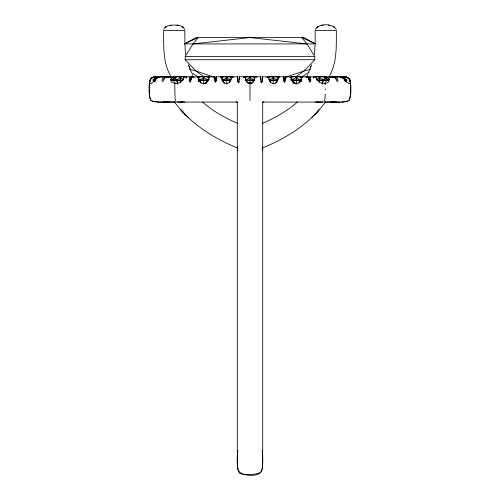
<?xml version="1.0" encoding="UTF-8"?>
<svg xmlns="http://www.w3.org/2000/svg" width="500" height="500" viewBox="0 0 500 500"><rect width="100%" height="100%" fill="white"/><g stroke="black" fill="none" stroke-linecap="round" stroke-linejoin="round"><path stroke-width="0.75" d="M149.213 89.225L149.219 88.9M168.675 77.281L168.675 76.762L174.169 76.762L173.056 76.95M183.888 76.85L191.669 76.769L191.644 78.781M214.075 77.281L214.044 76.844A15.631 0.475 -90 0 0 213.962 77.2M208.606 76.956L214.356 76.762L214.35 79.638M216.4 77.263A16.1 0.488 90 0 0 216.312 76.862L216.231 79.638L216.6 79.638M237.394 77.356L237.394 76.762L237.819 81.781A0.644 0.631 6.6 0 0 238.162 81.988M237.394 77.725L237.463 76.769L231.244 76.838A14.169 0.537 88.7 0 0 231.137 77.056M237.463 77.5L237.394 77.944M237.469 76.825L238 81.737A0.631 0.625 0 0 0 238.475 81.969M260.619 77.356L260.619 76.769L260.587 79.7M260.619 77.725L260.688 76.762L254.662 76.762M260.688 77.5L260.619 77.944M260.688 77.794L260.7 79.638L260.312 79.638M278.025 76.875L284.006 76.769L284 78.888M306.394 77.281L306.206 76.856A15.225 2.306 -89.9 0 0 305.825 77.244M307.762 77.25L307.825 76.762L300.956 76.769L300.969 77.294M325.331 89.712L325.331 89.062M167.269 77.281L167.269 76.762L160.506 76.875M237.288 459.744L237.288 458.444M239.381 78.069L239.412 79.7M262.606 78.069L262.581 79.638M262.712 459.162L262.706 461.219M254.662 76.912L254.65 78.831M350.781 90.45L350.781 89.956M350.781 90.037L350.775 87.644M154.887 82L153.156 80.463L153.156 79.85C157.194 75.144 164.306 76.15 169.619 77.206M153.156 80.463L153.156 79.85M154.975 81.487L153.594 79.975L157.981 77.694L161.281 76.606L162.65 77.35M153.931 79.856L153.925 80.463L155.463 80.344L155.463 79.987L153.931 79.856L155.769 77.681M154.35 80.337L154.356 79.981M237.288 459.019L237.294 457.7M262.712 459.888L262.7 461.975M284 79.638L284 79.1M245.35 78.831L245.338 76.912M198.75 77.944L199.069 76.812L191.887 76.919A14.175 2.15 90 0 0 191.544 77.331L191.25 78.3M221.975 77.944L222 76.912M245.312 77.944L245.331 77.337M315.125 42.619L315.163 30.463L336.344 30.463C336.281 45.663 337.219 61.819 329.625 75.6M350.781 90.369L350.775 91.175M237.294 458.269L237.3 456.938M291.5 77.944L291.525 76.906M149.225 87.856L149.231 87.256M245.338 76.762L239.312 76.762L238.775 81.781A0.631 0.625 0 0 1 238.3 82.013M239.425 79.338L239.387 76.812L239.381 77.356M268.863 77.056A14.169 0.537 -88.7 0 0 268.781 76.869L262.538 76.769L262 81.737A0.631 0.625 0 0 1 261.525 81.969M329.688 77.188L329.688 77.188A11.144 11.013 88.9 0 1 330.425 77.025M350.775 91L350.769 91.475M262.531 79.475L262.538 77.5M174.169 76.988L174.15 77.944A2.119 1.438 -88.4 0 0 174.125 78.219M199.025 77.75L199.037 77.162M237.3 457.512L237.312 456.175M262.688 462.744L262.7 461.388M350.769 91.388L350.75 92.163M149.231 87.219L149.244 86.869M350.763 91.6L350.719 93.194M239.375 79.2L239.356 79.638M262.525 79.638L262.613 76.812L262.606 77.356M149.244 86.831L149.256 86.225M237.312 456.744L237.331 455.412M262.669 463.512L262.688 462.156M315.094 44.55L314.488 54.681M268.712 76.912L268.7 77.231M325.288 94.031L324.944 98.719A4.706 1.844 90 0 1 324.55 100.256L323.981 101.137M313.863 76.888L313.85 77.281M221.887 78.831L221.994 77.169M262.644 79.538L262.181 81.781A0.644 0.631 -6.6 0 1 261.837 81.988M350.75 92.25L349.875 98.719A4.713 4.369 -90 0 1 348.95 100.256M237.331 455.981L237.356 454.656M262.644 464.269L262.669 462.919M149.262 86.137L149.288 85.538M315.863 76.862L315.844 77.269M170.594 79.256L170.75 80.787L171.612 82.112L174.756 83.456L175.056 98.719A4.706 1.844 -90 0 0 175.45 100.256L176.038 101.156M262.613 146.669L262.3 150.894M237.356 455.219L237.387 453.913M262.613 465.019L262.644 463.675M149.288 85.5L149.675 81.644L150.606 79.106M350.712 93.319L350.706 93.406A40.362 40.362 0 0 1 350.575 95.388L349.381 99.688M278.113 78.831L278.044 76.956M237.387 454.475L237.425 453.188M262.575 465.744L262.613 464.419M237.425 453.75L237.475 452.5M262.525 466.431L262.575 465.138M300.763 77.725L300.8 77.337M149.381 83.925L149.381 83.956A42.681 42.681 0 0 0 149.294 85.325L149.219 90.2M237.475 453.056L237.619 450.988M262.525 465.831L262.381 467.95M149.394 83.8L149.738 83.519M231.144 77.337L230.675 80.35L228.981 82.65A4.138 4.088 8.2 0 1 224.106 82.8M215.875 77.337L215.281 81.737A0.644 0.631 -6.6 0 1 214.944 81.944M221.919 77.294L221.969 76.912M285.519 77.337L284.931 81.781A0.644 0.631 -6.6 0 1 284.587 81.988M278.1 78.987L277.425 81.163L275.906 82.812M283.6 77.337L283.975 81.781A0.625 0.619 0 0 0 284.45 82.013M149.438 83.319L149.488 82.825M237.537 452.312L237.725 450.206M262.462 466.569C262.9 478.2 247.244 475.65 240.044 473.488A4.263 4.263 0 0 1 239.175 472.688L238.038 470.275L237.475 465.831M191.131 79.169L190.506 81.756M149.475 82.95L150.512 79.262M149.5 82.731C149.294 78.675 153.138 76.725 156.65 76.806M254.6 79.262L253.912 81.163M149.625 81.925L149.781 81.15M262.275 468.125L260.825 472.062A4.263 4.25 0 0 1 259.956 472.856C252.9 474.888 237.806 477.619 237.537 466.569M301.15 79.256L301.075 79.594L301.894 79.638M300.856 79.638L300.738 80.144M198.588 77.337L198.844 80.375L200.769 82.662A5.375 5.3 9.3 0 0 206.631 82.638L208.556 80.356L208.744 77.337M221.975 76.875L215.994 76.769L216 79.638M149.688 81.581L150.806 78.831M149.8 81.075L150.469 79.331M291.256 77.337L291.444 80.356L293.356 82.656A5.375 5.3 -9.3 0 0 299.206 82.625L301.156 80.375L301.413 77.337M239.275 81.019L238.956 81.737A0.644 0.631 -6.6 0 1 238.612 81.944M301.062 79.638L300.844 80.281M307.462 75.619L307.819 74.406M149.9 80.688L150.688 78.994A3.756 3.744 74 0 1 151.319 78.306L151.6 78.088M208.25 79.794L209.431 79.638M182.969 79.188C181.863 82.481 177.963 83.656 174.8 83.462M163.781 29.388C164.706 26.662 167.963 25.8 170.487 25.319M315.287 29.388C319.394 23.194 332.113 23.188 336.219 29.388M291.075 77.744L291.45 76.631L301.406 76.631L302.706 77.181L301.406 76.631L298.488 76.619L291.637 80.056L292.544 80.538L300.312 80.538L301.219 80.056L292.544 79.931L291.075 77.744L294.369 76.638L300.312 79.931L299.581 82.681L300.069 81.219M175.625 83.488L173.225 80.506L175.438 76.619L185.394 76.625L186.694 77.175L185.394 76.625L182.475 76.612L176.531 79.894L171.45 80.025M322.25 84.081L323.469 79.894L324.938 77.719L324.562 76.619L314.606 76.625L313.306 77.175L314.606 76.625L317.525 76.612L323.469 79.894L328.55 80.025M206.481 83.394L207.456 79.931L208.925 77.744L208.55 76.631L198.594 76.631L197.294 77.181L198.594 76.631L201.513 76.619L208.363 80.056L207.456 80.538L198.781 80.406L198.781 80.056L199.688 79.931L207.456 79.931M253.4 81.962L254.619 78.838M276.375 82.681L277.113 79.931L278.212 78.288M157.981 77.694L158.363 76.594M291.413 76.925L285.613 76.838A15.913 0.481 89.9 0 0 285.519 77.3M216.606 80.525L216.606 79.912L216.8 80.344M309.413 80.519C309.5 79.406 309.137 80.75 310.188 80.512L310.188 79.9L309.413 79.906M330.381 77.206L331.675 76.644L341.637 76.594L344.231 77.681L346.844 79.85L338.719 76.606L337.35 77.35M308.569 72.181L311.663 64.675M283.394 79.912L283.2 80.344M190.588 79.906L189.812 79.9L189.812 80.512C191.525 80.394 189.594 79.619 190.588 80.519M215.975 76.8L215.963 76.844A15.45 0.469 89.9 0 0 215.875 77.294M311.012 66.188L310.163 68.175M163.831 79.156C163.506 82.519 160.925 82.244 162.506 78.987A3.744 2.712 88.4 0 1 162.956 78.306L164.838 77.156A15.481 11.069 -89.8 0 1 165.719 76.95L167.269 76.762M208.094 80.194L207.763 80.8M299.256 82.456L299.962 81.156M322.056 83.106L323.469 80.5L328.55 80.381M206.044 83.131L207.456 80.538M229.606 82.481L231.4 78.838M252.475 83.131L253.888 80.538L254.788 80.406M275.694 83.131L277.113 80.538L278.012 80.056L270.275 80.056L269.337 79.931L268.6 78.838M298.9 83.131L300.312 80.538M299.994 81.125L299.706 81.606M300.306 81.281L299.275 82.475M204.137 76.95L195.994 71.019L185.194 59.737L185.194 56.606L192.975 43.919L198.275 37.569L184.425 43.919L315.538 43.919L303.969 37.569L195.994 37.569L184.425 43.919M307.775 77.231L307.956 77A22.85 3.469 89.9 0 1 308.144 76.856L316.131 76.862M300.312 79.931L301.781 77.744L301.406 76.625L302.706 77.181M325.719 101.675C309.994 123.475 286.562 138.238 261.95 148.169M299.556 81.825L299.219 82.231M324.375 83.488L326.775 80.506L326.775 79.894L324.938 77.719L321.644 76.612L316.994 79.169M299.719 81.962L299.262 82.406M164.363 78.306L166.606 77.062A17.175 12.281 90 0 1 167.138 76.95L168.675 76.762M314.862 114.419L317.269 111.875L311.944 117.338M315.538 43.919L301.688 37.569L306.988 43.919L314.769 56.606L314.769 59.737L303.969 71.019L295.825 76.95M206.144 82.225L205.756 82.6M348.919 100.256L347.294 101.263A4.375 4.375 0 0 0 349.419 99.712M345.025 81.487L346.794 80.331L345.112 82M206.7 82.287L204.737 83.362M206.531 82.256L204.737 83.306M297.481 101.931C287.137 111.244 274.781 117.969 262.113 123.544M301.131 77.337L309.05 72.362M199.931 81.219L200.419 82.656L199.688 79.931L205.631 76.638L208.55 76.631L209.844 77.181M223.625 82.681L222.887 79.931L228.837 76.638L231.756 76.625L233.056 77.181C229.125 76.231 224.431 76.231 220.5 77.181L221.8 76.631L224.719 76.619L230.662 79.931L222.887 79.931L221.988 80.056L221.988 80.406L230.662 80.538M245.212 80.056L252.062 76.638L254.981 76.625L256.275 77.181C252.344 76.231 247.656 76.231 243.725 77.181L245.019 76.631L247.938 76.619L254.788 80.056M306.588 77.231L307.95 76.469M171.694 79.538L178.356 76.612L183.006 79.169M277.113 79.931L271.163 76.638L268.244 76.625L266.944 77.181C270.869 76.219 275.575 76.237 279.5 77.181L278.2 76.625L275.281 76.619L269.337 79.931L270.394 82.481M151.9 77.894L152.537 77.575M164.031 77.362L165.413 76.631L167.381 77.306M152.213 77.725L154.462 77.056A17.369 17.319 89 0 1 155.213 76.944L155.762 76.881L155.45 76.919M262.525 102.425L263.95 101.8M155.869 77.188L157.169 76.631L167.131 76.619M175.438 76.619L173.487 77.45L175.438 76.625L178.356 76.631M290.156 77.181L291.45 76.625L294.369 76.638M220.5 77.181L221.8 76.625M243.725 77.181L245.019 76.625M266.95 77.181L268.244 76.625M313.312 77.175L314.606 76.625M332.619 77.306L334.588 76.631L335.969 77.362M283.706 77.844L303.969 71.019L310.5 69.312M201.513 76.638L198.219 77.744L199.688 79.931M221.425 77.744L224.719 76.638M245.306 77.519L247.938 76.638M268.525 77.519L271.163 76.638M315.55 77.275L317.525 76.612M345.644 79.981L346.069 79.856L346.075 80.463L344.538 80.344L344.538 79.987L345.644 79.981L345.65 80.337M309.462 80.388L309.856 80.031L309.462 80.031M182.806 101.869L182.181 101.994L184.963 102.025M322.625 101.869L320.769 102.088M331.631 76.944A13.706 13.656 31.6 0 0 329.637 77.256L330.356 77.094M331.763 76.894L331.737 76.894A15.1 15.1 -88.7 0 0 329.644 77.237L330.725 77.031M151 83.294C155.131 82.587 155.75 76.525 160.413 76.881M154.088 77.125L153.925 77.162A9.881 9.875 -49.2 0 0 153.3 77.319A7.837 7.763 -23.9 0 0 152.875 77.45A14.719 14.712 87.1 0 1 155.694 76.906L155.919 76.869M175.062 77.719L176.531 79.894L182.394 80.325L171.45 80.381M260.775 82.131L262.312 81.875M167.269 101.75L166.894 101.806M154.769 77.006L154.675 77.025A12.075 12.044 57.4 0 0 153.219 77.306A13.863 13.725 16.6 0 1 155.225 76.994M330.75 77.025L331.75 76.894A15.225 15.219 86.5 0 0 329.656 77.231L331.481 76.925M171.469 25.175C175.875 24.906 182.475 24.712 184.713 29.388M323.219 25.144L321.756 25.356M170.25 25.356L171.706 25.144M154.85 76.994L154.869 76.994A14.412 13.45 -34.1 0 0 154.088 77.2M330.988 76.988L331.031 76.981A23.262 23.194 -88.9 0 1 331.65 76.906L331.744 76.894M245.212 80.406L253.888 80.538M269.337 80.538L277.113 80.538M245.381 78.838L246.112 79.931L247.05 80.056L253.888 79.931M329.406 79.256C329.288 85.281 319.419 84.369 317.606 80.056L323.469 79.894M323.469 80.5L317.606 80.325L317.031 79.188M168.694 101.831L169.256 101.75L168.631 101.838M155.287 76.938L155.188 76.95A15.113 15.069 -89.2 0 0 153.675 77.213L153.275 77.325A6.094 5.975 -57.5 0 0 151.762 78.031M331.281 76.95L331.375 76.938A24.688 24.619 89.2 0 1 331.669 76.9A14.194 14.169 -88.8 0 0 329.637 77.231M250.438 83.494L249.562 83.494M166.419 101.869L165.769 101.938M192.975 43.919L249.981 37.569L306.988 43.919M328.556 76.862L329.694 76.769M155.775 76.881L155.694 76.888A15.044 15.037 -87.9 0 0 153.219 77.319M155.856 76.875L157.35 76.762L157.35 77.281M165.5 101.962L163.544 102.1M165.006 102L174.681 102.025M156.6 76.812L157.069 76.781M156.881 76.794L157.35 76.762M166.694 102.006L168.219 101.888A35.612 35.612 0 0 1 166.05 102.031L165.006 102.075M163.931 102.069L164.719 102.069M180.675 102.1L182.162 102L181.112 102.069M342.3 102.031L347.125 101.325A14.256 14.256 0 0 1 344.306 101.862A31.906 31.906 0 0 1 342.444 102.019L342.206 102.031M341.962 102.044L341.519 102.056M320.719 102.088L320.169 102.1M339.762 102.088L341.675 102.05M340.056 102.088L337.762 102.1M180.625 102.1L179.831 102.1M163.631 102.094L163.212 102.1M320.112 102.1L319 102.094M339.588 102.094L339.219 102.094M163.294 102.1L162.887 102.1M163.05 102.1L161.419 102.1M338.713 102.1L338.175 102.1M321.644 76.631L324.562 76.625L326.506 77.45L324.562 76.625M185.194 56.606L314.769 56.606M185.194 59.737L314.769 59.737M335.637 78.306L333.394 77.062A17.175 12.281 -90 0 0 332.863 76.95L325.831 76.762L326.944 76.95M332.731 77.281L332.731 76.762L339.494 76.875M189.681 79.638L190.387 79.638M198.106 79.638L198.938 79.638L199.156 80.281M239.688 79.638L239.3 79.638L239.312 76.762M283.4 79.638L283.769 79.638L283.694 76.838A16.1 0.488 -90 0 0 283.6 77.263M290.569 79.638L291.75 79.794M309.613 79.638L310.319 79.638M162.806 102.1L162.369 102.1M163.538 102.056L237.763 102.056M262.238 102.081L336.463 102.056M337.919 102.1L336.869 102.1M332.869 76.619L342.831 76.631L344.131 77.188M350.262 83.519L350.712 85.5M337.113 102.1L336.294 102.081M325.319 102.025L336.131 102.075M315.038 102.025L318.8 102.081M162.081 102.1L159.488 102.081M336.788 102.1L336.413 102.094M160.781 102.094L160.413 102.094M160.238 102.088L158.131 102.044M336.031 102.094L334.781 102.069M179.619 102.094L179.331 102.088M158.688 102.062L152.919 101.337A14.256 14.256 0 0 0 155.694 101.862A31.906 31.906 0 0 0 157.556 102.019L158.081 102.044M179.231 102.088L177.375 101.869M334.65 102.062L333.95 102.037L334.475 102.056M333.862 102.031L333.475 102.013M149.469 83.413L149.744 83.425A11.7 8.075 -82.9 0 0 151 83.319M342.65 77.281L342.731 76.769M318.669 102.075L317.213 101.875M343.306 76.806L342.837 76.775L343.812 76.844M170.306 76.769L171.444 76.862M343.212 76.8L343.681 76.831M332.756 101.969L331.35 101.838M332.731 76.762L334.281 76.95A15.481 11.069 89.8 0 1 335.163 77.156L337.044 78.306A3.744 2.712 -88.4 0 1 337.494 78.987C339.075 82.25 336.506 82.513 336.169 79.156M343.587 76.825L344.294 76.888A15.044 15.037 87.9 0 1 346.781 77.319L349.45 79.194L350.569 83.394L349.862 80.013M343.775 76.838L346.725 77.325A7.837 7.763 23.9 0 1 347.125 77.45L347.463 77.575M343.894 76.85L344.312 76.894A14.719 14.712 -87.1 0 1 347.131 77.412M334.363 101.95L334.062 101.919M168.238 76.894L170.381 77.256A13.706 13.656 -31.6 0 0 168.369 76.944M333.988 101.912L333.338 101.838M331.662 101.869L331.825 101.888A35.612 35.612 0 0 0 333.95 102.031M168.438 76.912L168.319 76.9A15.1 15.1 88.7 0 1 170.356 77.237L170.306 76.938M344.481 76.906L344.738 76.938A17.369 17.319 -89 0 1 345.538 77.056L346.775 77.337A13.863 13.725 -16.6 0 0 344.775 76.994M344.513 76.912L344.931 76.963M339.588 76.881C344.25 76.525 344.869 82.587 349 83.294M333.294 101.831L332.75 101.756M331.163 101.812L330.913 101.775M345.031 76.981L345.15 76.994A14.412 13.45 34.1 0 1 345.913 77.2M328.294 25.144L329.75 25.356M176.781 25.144L178.244 25.356M169.181 77.013L169.281 77.031M345.269 77.013L345.331 77.025A12.075 12.044 -57.4 0 1 346.781 77.306L346.325 77.219A15.113 15.069 89.2 0 0 344.837 76.956M237.65 81.875L239.194 82.131M169.644 77.094L170.425 77.269A14.194 14.169 88.8 0 0 168.344 76.906L168.256 76.894A15.225 15.219 -86.5 0 1 170.344 77.231L168.612 76.938A24.688 24.619 -89.2 0 0 168.331 76.9A23.262 23.194 88.9 0 1 168.944 76.981M345.913 77.125L346.075 77.162A9.881 9.875 49.2 0 1 346.7 77.319A6.094 5.975 57.5 0 1 348.237 78.031M189.462 69.312L195.994 71.019L216.256 77.844M295.262 83.362L293.3 82.287M295.262 83.306L293.469 82.256M300.462 77.281L301.781 77.725L301.406 76.631M182.475 76.612L184.45 77.275M298.488 76.638L301.781 77.744M275.281 76.638L278.575 77.744M252.062 76.638L254.694 77.519L254.688 77.987M228.837 76.638L231.475 77.519M205.631 76.638L208.925 77.744M307.825 76.762L308.156 76.95A14.175 2.15 -90 0 1 308.456 77.331L308.75 78.3M191.669 76.769L191.856 76.856A22.85 3.469 -89.9 0 1 192.044 77.006L192.237 77.25M254.981 76.625L256.275 77.181M231.756 76.625L233.05 77.181M185.394 76.625L186.688 77.175M238.05 148.169C213.438 138.238 190.006 123.481 174.281 101.675M236.012 101.8L237.444 102.425M237.887 123.544C225.219 117.969 212.862 111.244 202.519 101.931M347.456 77.575L347.788 77.725M324.938 77.719L328.306 79.538M192.013 76.469L193.375 77.231M191.575 72.775L198.831 77.337M224.094 82.812L222.575 81.163L221.9 78.987M200.725 82.475L199.694 81.281M200.738 82.406L200.281 81.962M294.244 82.6L293.856 82.225M151.1 100.275L152.706 101.263A4.375 4.375 0 0 1 150.581 99.712M185.138 114.419L188.056 117.338M200.781 82.231L200.444 81.825M346.069 79.856L344.231 77.681L341.637 76.594L342.019 77.694M309.494 81.756L308.869 79.169M292.238 80.8L291.906 80.194M350.381 81.944L349.425 79.162A3.762 3.738 73 0 0 348.681 78.306A3.756 3.744 -74 0 1 349.312 78.994L349.462 79.219M221.788 78.288L222.887 79.931M349.319 78.994L349.806 79.881M349.394 79.106L350.156 80.919M200.294 81.606L200.006 81.125M150.619 99.688L150.125 98.719A4.713 4.369 90 0 0 151.05 100.256M349.487 79.262L350.312 81.581M246.088 81.163L245.4 79.262M349.5 79.275L350.081 80.656M292.544 79.931L293.956 83.131M246.112 79.931L247.525 83.131M222.887 80.538L224.306 83.131M199.688 80.538L201.1 83.131M200.037 81.156L200.744 82.456M176.531 79.894L177.944 83.106M170.375 75.6C162.781 61.819 163.719 45.663 163.656 30.463L184.831 30.463L184.875 42.619M214.369 76.787L214.394 76.856A15.913 0.481 -89.9 0 1 214.481 77.3M284.019 76.787L284.044 76.856A15.45 0.469 -89.9 0 1 284.125 77.294M191.431 72.181L188.337 64.675M189.838 68.175L188.988 66.188M292.544 80.538L293.519 83.394M246.112 80.538L246.6 81.962M176.531 80.5L177.75 84.081M192.181 74.406L192.537 75.619M198.931 79.619L198.85 79.256M260.725 81.019L261.044 81.737A0.644 0.631 6.6 0 0 261.388 81.944M199.262 80.144L199.144 79.638M350.219 81.15L350.487 82.644M262.275 450.206L262.525 453.056M237.7 150.894L237.387 146.669M262.275 450.75L262.462 452.312M199.2 77.337L199.237 77.725M185.512 54.681L184.906 44.55M260.694 76.8L261.225 81.781A0.631 0.625 0 0 0 261.7 82.013M216.4 77.337L216.025 81.781A0.625 0.619 0 0 1 215.55 82.013M284.125 77.337L284.719 81.737A0.644 0.631 6.6 0 0 285.056 81.944M214.481 77.337L215.069 81.781A0.644 0.631 6.6 0 0 215.413 81.988M268.856 77.337L269.325 80.35L271.019 82.65A4.138 4.088 -8.2 0 0 275.894 82.8M350.613 83.825L350.256 83.425A11.7 8.075 82.9 0 1 349 83.319M262.525 452.5L262.613 454.475M237.475 466.431L237.387 464.419M308.356 78.781L308.331 76.769M262.575 453.188L262.644 455.219M237.425 465.744L237.356 463.675M254.675 77.513L254.662 77.112M149.288 93.319L150.019 98.431L149.431 95.388A40.362 40.362 0 0 1 149.294 93.45L149.275 92.981M350.712 85.538L350.737 86.181M149.281 93.194L149.269 92.894M260.644 79.638L260.619 78.194M237.419 79.638L237.4 79.1M184.156 77.269L184.137 76.862M149.262 92.681L149.25 92.294M325.262 83.981L325.281 84.7M262.644 454.656L262.669 455.981M237.331 462.919L237.356 464.269M149.256 92.55L149.238 91.644M186.15 77.281L186.137 76.888M231.3 77.231L231.287 76.912M350.75 86.525L350.763 87.131M208.475 76.906L208.5 77.944M149.25 92.163L149.225 91.219M301.231 76.981L301.25 77.944M300.969 77.356L300.975 77.75M278 76.912L278.025 77.944M262.669 455.412L262.688 456.744M237.312 462.156L237.331 463.512M161.85 77.156L161.844 76.894M350.769 87.519L350.706 85.325A42.681 42.681 0 0 0 350.625 84.012M149.231 91.475L149.225 90.962M325.831 76.988L325.85 77.944A2.119 1.438 88.4 0 1 325.875 78.219M262.688 456.175L262.7 457.512M237.3 461.388L237.312 462.744M350.769 87.387L350.775 87.987M237.469 79.475L237.5 77.725M149.225 91.175L149.219 90.581M237.469 79.388L237.463 78.069M262.7 456.938L262.706 458.269M237.3 461.975L237.288 459.888M149.225 90.831L149.219 90.325M285.65 79.638L285.644 76.762M149.219 90.494L149.213 89.631M346.844 79.85L346.844 80.463M346.406 79.975L346.406 80.331M262.706 457.7L262.712 459.019M237.294 461.219L237.288 459.162M350.781 88.737L350.788 89.225M262.712 458.444L262.712 459.744M285.925 77.281L285.963 76.856A15.631 0.475 90 0 1 286.038 77.2M262.538 76.769L262.606 77.725M239.312 77.5L239.312 77.869M193.606 77.281L193.794 76.856A15.225 2.306 89.9 0 1 194.175 77.244M192.175 76.762L192.175 77.281M331.325 76.762L331.325 77.281M327.444 80.025L327.444 80.375M326.031 80.019L326.031 80.375M324.375 80.019L324.375 80.375M322.531 80.019L322.531 80.369M320.575 80.019L320.575 80.369M319.587 76.612L319.587 82.65M318.594 80.019L318.594 80.369M299.375 80.056L299.375 80.412M297.419 80.056L297.419 80.412M296.431 76.638L296.431 84.106M295.438 80.056L295.438 80.412M293.481 80.056L293.481 80.412M276.169 80.056L276.169 80.412M274.212 80.056L274.212 80.412M273.225 76.638L273.225 84.106M272.231 80.056L272.231 80.412M270.275 80.056L270.275 80.412M262.712 102.119L262.7 451.119M252.95 80.056L252.95 80.412M250.994 80.056L250.994 80.412M250 76.638L250 100.469M249.006 80.056L249.006 80.412M247.05 80.056L247.05 80.412M237.288 102.119L237.3 451.119M229.725 80.056L229.725 80.412M227.769 80.056L227.769 80.412M226.775 76.638L226.775 84.106M225.787 80.056L225.787 80.412M223.831 80.056L223.831 80.412M206.519 80.056L206.519 80.412M204.562 80.056L204.562 80.412M203.569 76.638L203.569 84.106M202.581 80.056L202.581 80.412M200.625 80.056L200.625 80.412M181.406 80.019L181.406 80.369M180.413 76.612L180.413 82.65M179.425 80.019L179.425 80.369M177.469 80.019L177.469 80.369M175.625 80.019L175.625 80.375M173.969 80.019L173.969 80.375M172.556 80.025L172.556 80.375M150.719 78.769A3.719 3.606 -6.2 0 1 151.369 78.106M150.387 79.081A3.425 3 -28.9 0 1 150.625 78.719M150.1 79.844A8.775 1.075 -69.9 0 1 149.987 80.069M169.575 77.025A11.144 11.013 -88.9 0 1 170.331 77.175M150.681 79.35A3.619 3.056 -46.4 0 1 150.963 78.944M150.825 78.844A4.05 3.962 -30.1 0 1 152.231 77.769M183.506 78.475A3.425 1.481 -56 0 1 183.463 78.869M183.5 77.481A3.713 0.681 -67.9 0 1 183.606 77.694M183.475 80.144A5.931 0.55 -86.7 0 1 183.556 79.425M183.787 78.112A15.113 2.881 76.1 0 1 183.944 77.475M172.006 77.925A13.9 6.194 -70.1 0 1 172.975 77.419M171.344 78.562A6.094 2.981 -79.3 0 1 172.056 77.8M170.912 79.006A3.894 2.5 74.3 0 1 171.163 78.369M170.812 79.338A3.7 2.769 52.7 0 1 170.869 78.913M186.456 78.269A12.275 2.081 -80.4 0 1 186.663 77.894M221.956 79.069A3.4 0.894 73.8 0 1 221.944 78.913M231.775 77.856A14.938 0.519 86.9 0 1 231.806 78.062M216.269 80.631A6.325 0.681 85.9 0 1 215.994 79.65M245.869 79.681A3.531 0.862 73.7 0 1 245.812 79.35M249.594 83.25A4.594 4.169 33.1 0 1 246.369 81.019M239.363 79.706A6.319 0.45 85.9 0 1 239.231 78.825M163.863 79.188A3.762 2.594 -87 0 1 164.387 78.338M237.55 78.831A6.319 0.45 -85.9 0 1 237.419 79.719M214.356 79.662A6.325 0.688 -85.9 0 1 214.25 80.1M208.463 79.588A2.169 0.525 -89.5 0 1 208.325 79.919M189.881 81.962A0.644 0.625 6.5 0 1 189.537 81.769L189.169 79.713L189.675 77.219A15.394 2.338 -89.9 0 1 189.906 76.956L190.238 76.762L190.238 77.944A2.106 0.381 -89.5 0 0 190.381 79.688M190.512 81.762A0.656 0.65 0 0 1 190.019 81.988M191.169 79.375A3.806 0.463 -88.2 0 1 191.275 78.531M191.213 78.606A6.4 0.469 -85.9 0 1 191.169 78.931M191.075 80.044A6.481 0.975 77.9 0 1 190.531 78.713M190.606 80.15A6.419 1.381 -87 0 1 190.419 79.481M208.45 77.944A2.069 0.481 89.5 0 1 208.369 79.15M198.7 78.138A2.075 0.544 -88.6 0 1 198.706 77.944M199.131 80A2.138 0.331 89.8 0 1 199.037 79.744M198.231 81.519A13.137 0.394 -83.1 0 1 198.337 80.8M208.825 79.344A13.619 0.906 87.4 0 1 208.863 78.713M205.538 82.756A3.375 3.331 -10 0 1 204.781 83.194M199.237 80.544A14.338 0.625 -89.8 0 1 199.275 79.819M199.075 81.619A5.175 2.144 23.1 0 1 199.075 81.062M249.094 83.769A4.031 2.775 -0.4 0 1 247.975 83.331M249.6 82.762A4.031 1.787 19.5 0 1 248.988 82.494M249.281 83.444A4.219 4.2 0 0 1 248.287 83.162M316.537 78.869A3.425 1.481 56 0 1 316.494 78.475M316.394 77.694A3.713 0.681 67.9 0 1 316.5 77.481M316.444 79.425A5.931 0.55 86.7 0 1 316.525 80.144M316.056 77.475A15.113 2.881 -76.1 0 1 316.212 78.112M327.025 77.419A13.9 6.194 70.1 0 1 327.994 77.925M327.944 77.8A6.094 2.981 79.3 0 1 328.656 78.562M328.837 78.369A3.894 2.5 -74.3 0 1 329.087 79.006M329.131 78.913A3.7 2.769 -52.7 0 1 329.188 79.338M313.337 77.894A12.275 2.081 80.4 0 1 313.544 78.269M278.056 78.913A3.4 0.894 -73.8 0 1 278.044 79.069M268.194 78.062A14.938 0.519 -86.9 0 1 268.225 77.856M284.006 79.65A6.325 0.681 -85.9 0 1 283.731 80.631M254.188 79.35A3.531 0.862 -73.7 0 1 254.131 79.681M253.631 81.019A4.594 4.169 -33.1 0 1 250.406 83.25M260.769 78.825A6.319 0.45 -85.9 0 1 260.637 79.706M348.631 78.106A3.719 3.606 6.2 0 1 349.281 78.769M349.375 78.719A3.425 3 28.9 0 1 349.613 79.081M350.012 80.069A8.775 1.075 69.9 0 1 349.9 79.844M335.613 78.338A3.762 2.594 87 0 1 336.138 79.188M348.681 78.3A3.738 3.738 0 0 1 349.438 79.169M262.581 79.719A6.319 0.45 85.9 0 1 262.45 78.831M285.75 80.1A6.325 0.688 85.9 0 1 285.644 79.662M291.675 79.919A2.169 0.525 89.5 0 1 291.537 79.588M310.119 81.962A0.644 0.625 -6.5 0 0 310.462 81.769L310.831 79.713L310.325 77.219A15.394 2.338 89.9 0 0 310.094 76.956L309.788 76.775L309.762 77.944A2.106 0.381 89.5 0 1 309.619 79.688M309.981 81.988A0.656 0.65 0 0 1 309.488 81.762M308.725 78.531A3.806 0.463 88.2 0 1 308.831 79.375M308.831 78.931A6.4 0.469 85.9 0 1 308.788 78.606M309.469 78.713A6.481 0.975 -77.9 0 1 308.925 80.044M309.581 79.481A6.419 1.381 87 0 1 309.394 80.15M291.631 79.15A2.069 0.481 -89.5 0 1 291.55 77.944M301.294 77.944A2.075 0.544 88.6 0 1 301.3 78.138M300.963 79.744A2.138 0.331 -89.8 0 1 300.869 80M301.663 80.8A13.137 0.394 83.1 0 1 301.769 81.519M291.137 78.713A13.619 0.906 -87.4 0 1 291.175 79.344M295.219 83.194A3.375 3.331 10 0 1 294.462 82.756M300.725 79.819A14.338 0.625 89.8 0 1 300.763 80.544M300.925 81.062A5.175 2.144 -23.1 0 1 300.925 81.619M252.025 83.331A4.031 2.775 0.4 0 1 250.906 83.769M251.012 82.494A4.031 1.787 -19.5 0 1 250.4 82.762M251.713 83.162A4.219 4.2 0 0 1 250.719 83.444M349.038 78.944A3.619 3.056 46.4 0 1 349.319 79.35M347.769 77.769A4.05 3.962 30.1 0 1 349.175 78.844M198.594 76.631L198.219 77.744L198.594 76.625M319.613 109.25L316.863 112.312L319.613 109.25M165.925 26.869L165.169 27.394L165.925 26.869M317.438 26.869L316.675 27.394L317.438 26.869M334.688 27.294L333.913 26.769L334.688 27.294M183.181 27.294L182.4 26.769L183.181 27.294M185.569 114.869L182.731 111.875L185.569 114.869M180.775 109.675L180.387 109.25L183.137 112.312L180.775 109.675M151.325 78.294A3.775 3.775 0 0 0 150.569 79.169A3.762 3.738 -73 0 1 151.319 78.306"/></g></svg>
